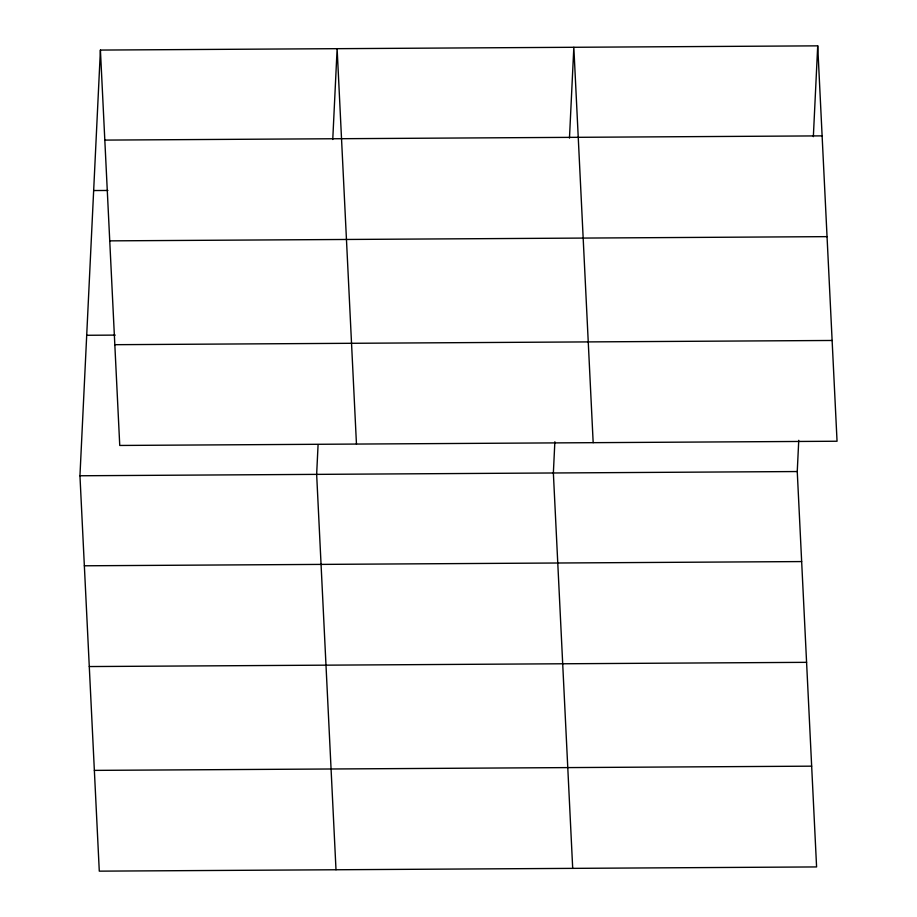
<?xml version="1.0" encoding="UTF-8"?>
<svg xmlns="http://www.w3.org/2000/svg" width="917" height="917" viewBox="0 0 917 917"><rect width="100%" height="100%" fill="white"/><g stroke="black" fill="none" stroke-linecap="round" stroke-linejoin="round"><path stroke-width="1.38" d="M798.753 440.32L797.251 471.544L816.588 866.932L99.288 871.15L79.951 475.763L100.411 50.068L817.712 45.85L837.049 441.237L119.749 445.456L100.411 50.068M318.084 444.573L316.652 474.364L336 869.763M332.756 139.487L337.124 48.67L356.461 444.069M554.865 441.753L553.364 472.977L572.701 868.365M569.468 138.1L573.836 47.283L593.173 442.682M813.345 136.667L817.712 45.85M104.813 140.095L822.113 135.876M93.66 190.541L107.919 190.461M109.742 240.862L827.042 236.643M86.702 335.278L115.221 335.106M114.82 344.689L832.12 340.471M79.951 475.763L797.251 471.544M84.353 565.789L801.653 561.571M89.281 666.556L806.582 662.338M94.359 770.383L811.66 766.165"/></g></svg>
